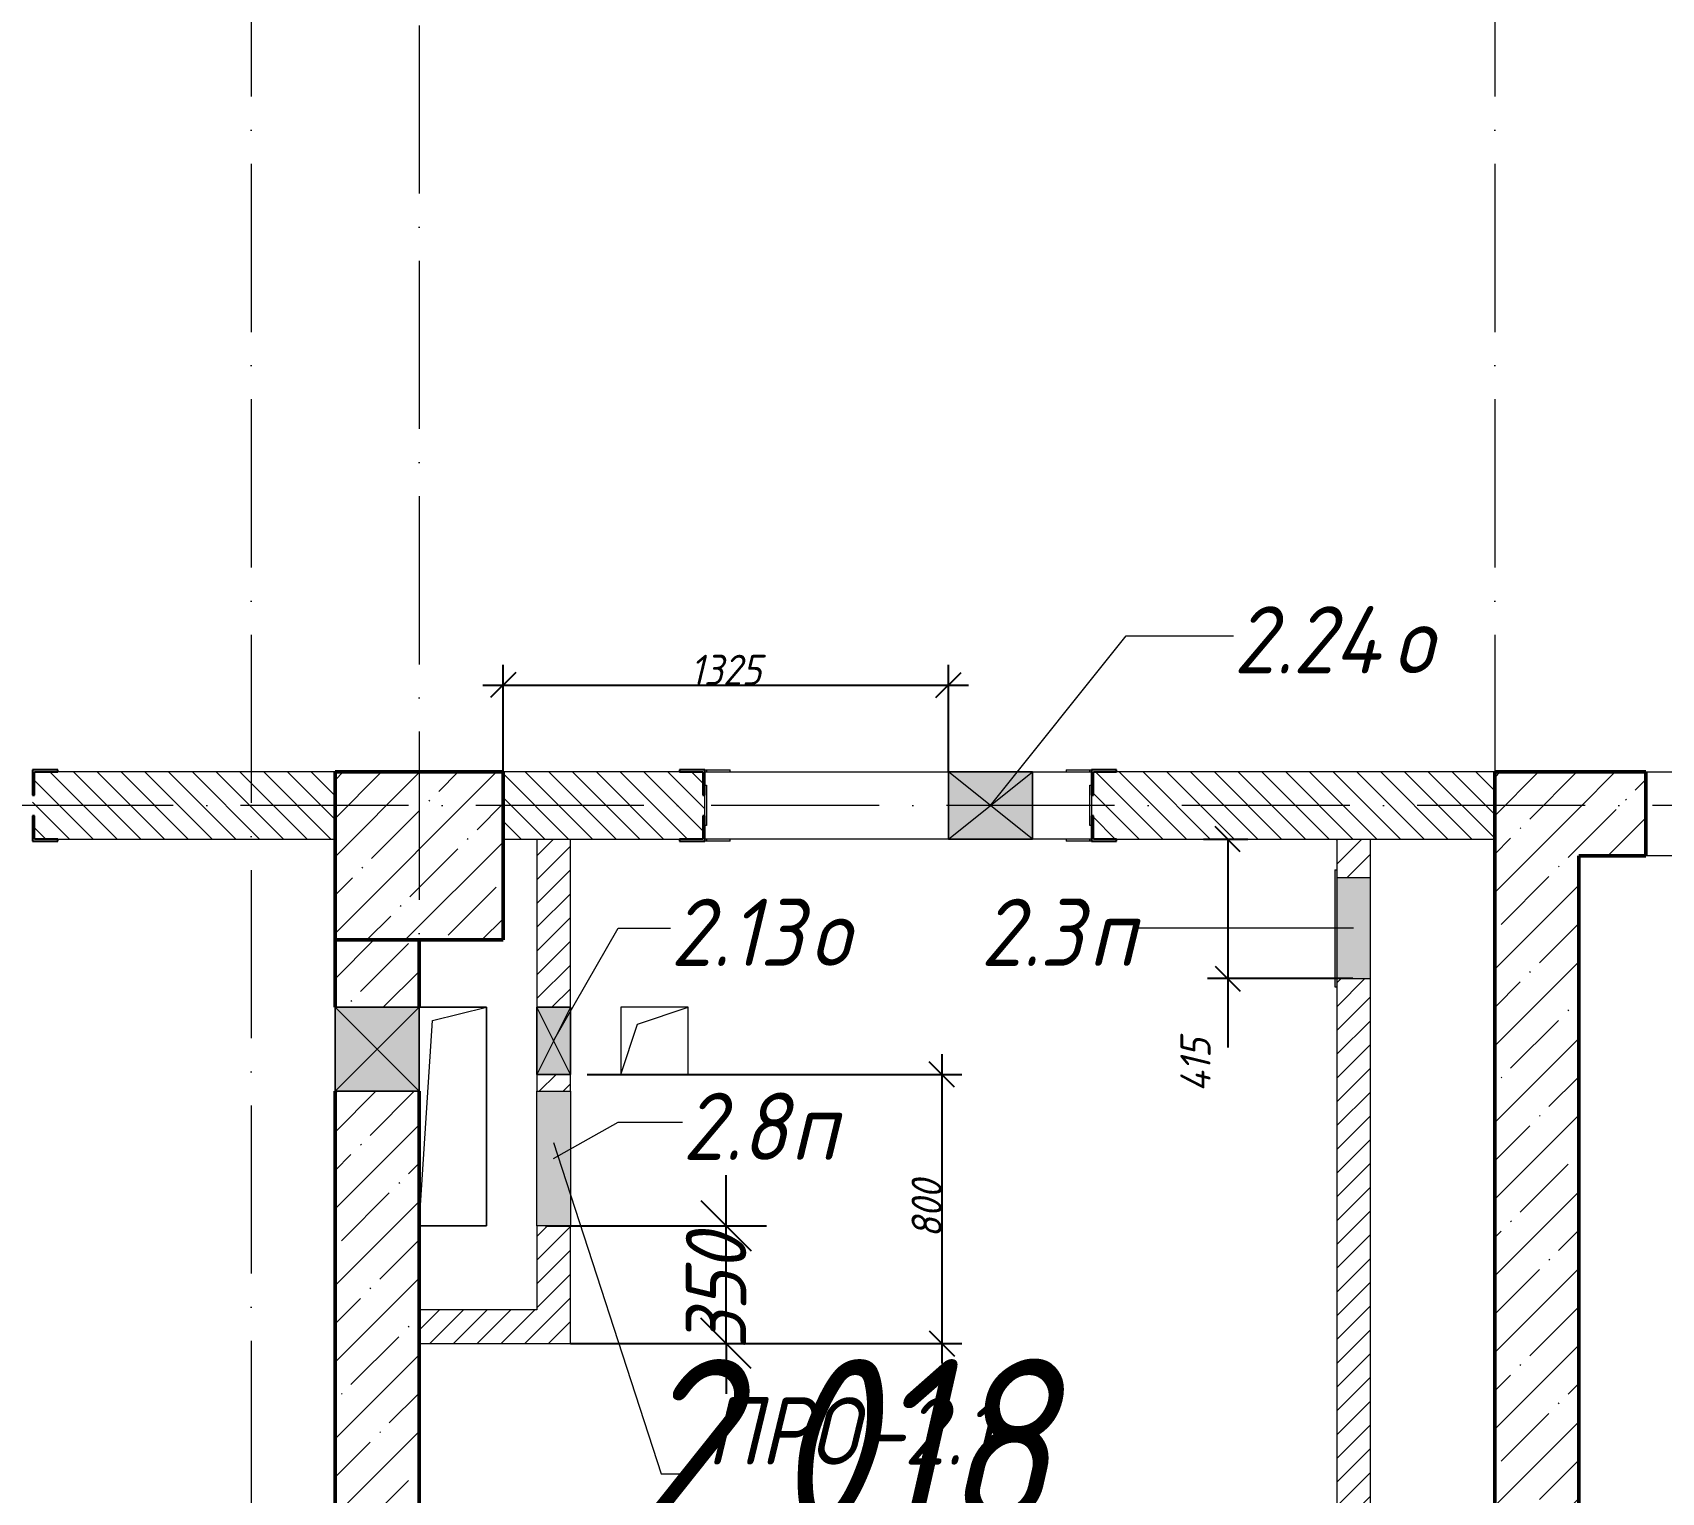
# Model space of a CAD drawing. Header units: millimetres. Extents: x -401725 to 250493, y 305116 to 802890.
# Drawn here: x 46691 to 51537, y 382943 to 387285 of the extents above; entities that cross this region are included whole.
import ezdxf

# ---------------------------------------------------------------- set-up
doc = ezdxf.new("R2010")
doc.units = ezdxf.units.MM
doc.linetypes.add('50_200_ШТРИХ_1Т_ш5_п1_п1_', pattern=[700, 500, -100, 0, -100])
for name, color, linetype, lineweight in [('A-____-____-DIMS', 7, 'Continuous', 9), ('A-DETL-GENF-OTLN', 7, 'Continuous', 9), ('A-FLOR-____-OTLN', 7, 'Continuous', 9), ('A-GENM-____-IDEN', 7, 'Continuous', 9), ('A-GENM-____-MCUT', 7, 'Continuous', 25), ('A-GENM-____-OTLN', 7, 'Continuous', 9), ('A-GENM-____-OTLN-1', 7, 'Continuous', 25), ('A-GLAZ-____-IDEN', 7, 'Continuous', 9), ('A-GLAZ-____-OTLN', 7, 'Continuous', 9), ('A-WALL-____-MCUT', 7, 'Continuous', 13), ('A-WALL-____-MCUT-2', 7, 'Continuous', 50), ('A-WALL-____-OTLN', 7, 'Continuous', 9), ('A-WALL-____-PATT-1', 7, 'Continuous', 9), ('A-WALL-FNSH-MCUT-1', 7, 'Continuous', 9), ('I-WALL-____-OTLN', 7, 'Continuous', 9), ('S-COLS-____-MCUT', 7, 'Continuous', 50), ('S-COLS-____-OTLN', 7, 'Continuous', 9), ('S-GRID-____-OTLN-1', 7, '50_200_ШТРИХ_1Т_ш5_п1_п1_', 9), ('Марки помещений', 7, 'Continuous', 9)]:
    doc.layers.add(name, color=color, linetype=linetype, lineweight=lineweight)
doc.layers.add('A-GLAZ-____-OTLN-1', color=7, linetype='Continuous', lineweight=9, true_color=0xc0c0c0)
doc.styles.add('ISOCPEUR_I_10', font='isocpeui.ttf', dxfattribs={"width": 0.9, "height": 180})
doc.styles.add('ISOCPEUR_I_11', font='isocpeui.ttf', dxfattribs={"width": 0.9, "height": 200})
doc.styles.add('ISOCPEUR_I_2', font='isocpeui.ttf', dxfattribs={"width": 0.85, "height": 2.3})
doc.styles.add('ISOCPEUR_I_7', font='isocpeui.ttf', dxfattribs={"width": 0.9, "height": 90})
doc.dimstyles.new('ISO-1_8_0_9К_СРЕДНИЙ_Кладочные_1', dxfattribs={"dimscale": 304.8, "dimtxt": 89.638306, "dimasz": 0.246063, "dimexe": 0.19685, "dimexo": 0, "dimgap": 0, "dimtad": 1, "dimdec": 3, "dimrnd": 0.001, "dimdsep": 46, "dimtxsty": 'ISOCPEUR_I_7', "dimblk1": 'OBLIQUE', "dimblk2": 'OBLIQUE', "dimsah": 1, "dimcen": 0.09, "dimdle": 0.19685, "dimazin": 0, "dimtfac": 1, "dimtdec": 4, "dimtix": 1, "dimtmove": 0, "dimatfit": 3, "dimfxl": 1, "dimtvp": 1, "dimtolj": 1, "dimtzin": 0, "dimarcsym": 2})
doc.dimstyles.new('ISO-1_8_0_9К_СРЕДНИЙ_Кладочные_2', dxfattribs={"dimscale": 304.8, "dimtxt": 89.638306, "dimasz": 0.246063, "dimexe": 0.19685, "dimexo": 0, "dimgap": 0, "dimtad": 1, "dimdec": 3, "dimrnd": 0.001, "dimdsep": 46, "dimtxsty": 'ISOCPEUR_I_7', "dimblk1": 'OBLIQUE', "dimblk2": 'OBLIQUE', "dimsah": 1, "dimcen": 0.09, "dimdle": 0.19685, "dimazin": 0, "dimtfac": 1, "dimtdec": 4, "dimtix": 1, "dimtmove": 1, "dimatfit": 3, "dimfxl": 1, "dimtvp": 1, "dimtolj": 1, "dimtzin": 0, "dimarcsym": 2})
doc.dimstyles.new('ISO-1_8_0_9К_СРЕДНИЙ_Кладочные_3', dxfattribs={"dimscale": 304.8, "dimtxt": 179.276612, "dimasz": 0.492126, "dimexe": 0.393701, "dimexo": 0, "dimgap": 0, "dimtad": 1, "dimdec": 3, "dimrnd": 0.001, "dimdsep": 46, "dimtxsty": 'ISOCPEUR_I_10', "dimblk1": 'OBLIQUE', "dimblk2": 'OBLIQUE', "dimsah": 1, "dimcen": 0.09, "dimdle": 0.393701, "dimazin": 0, "dimtfac": 1, "dimtdec": 4, "dimtix": 1, "dimtmove": 0, "dimatfit": 3, "dimfxl": 1, "dimtvp": 1, "dimtolj": 1, "dimtzin": 0, "dimarcsym": 2})
pattern_1 = [(135, (-15659.08, 321904.697), (-35.35534, -35.35534), [])]
pattern_2 = [(45, (-15659.08, 321904.7), (-114.04925, 114.04925), []), (45, (-15545.03, 321904.7), (-114.04925, 114.04925), [201.612, -40.322, 3.353, -36.97])]
pattern_3 = [(45, (-15659.08, 321904.697), (-35.35534, 35.35534), [])]

# ---------------------------------------------------------------- blocks, each defined once
blk = doc.blocks.new('BSC_Колонна _Прямоугольная - 500х500-V20-АР1_План отверстий 2 этажа в осях 1-64_Ю-ЯЯ')
at = {"layer": 'S-COLS-____-OTLN'}
h = blk.add_hatch(dxfattribs=at)
h.set_pattern_fill('FP_29', color=256, style=0, pattern_type=2)
h.set_pattern_definition([(45, (-63500, -62931.04), (-114.04925, 114.04925), []), (45, (-63385.95, -62931.04), (-114.04925, 114.04925), [201.613, -40.323, 3.353, -36.97])])
h.paths.add_polyline_path([(-250, -250), (250, -250), (250, 250), (-250, 250)], flags=0)
at = {"layer": 'S-COLS-____-MCUT'}
for p, q in [((250, 250), (-250, 250)), ((-250, 250), (-250, -250)), ((250, -250), (250, 250)), ((-250, -250), (250, -250))]:
    blk.add_line(p, q, dxfattribs=at)
blk = doc.blocks.new('154_Стойка_СКБ_Уголок - СМ-2180_200-28268025-АР1_План отверстий 2 этажа в осях 1-64_Ю-ЯЯ')
at = {"layer": 'A-GENM-____-MCUT'}
for p, q in [((125, 156), (125, 81)), ((200, 156), (125, 156)), ((131, 81), (131, 150)), ((131, 150), (200, 150)), ((200, 150), (200, 156)), ((125, 81), (131, 81)), ((131, 19), (125, 19)), ((125, 19), (125, -56)), ((131, -50), (131, 19)), ((125, -56), (200, -56)), ((200, -50), (131, -50)), ((200, -56), (200, -50))]:
    blk.add_line(p, q, dxfattribs=at)
blk = doc.blocks.new('Стойка_Влож_Полоса боковая - Полоса-28213942-АР1_План отверстий 2 этажа в осях 1-64_Ю-ЯЯ')
at = {"layer": 'A-GENM-____-OTLN'}
for p, q in [((-5, 60), (0, 60)), ((-5, -60), (-5, 60)), ((0, -60), (-5, -60))]:
    blk.add_line(p, q, dxfattribs=at)
blk = doc.blocks.new('Стойка_Влож_Уголок_Опорный - Уголок-28213941-АР1_План отверстий 2 этажа в осях 1-64_Ю-ЯЯ')
at = {"layer": 'A-GENM-____-OTLN'}
for p, q in [((-212, -6), (-212, 0)), ((0, 0), (0, -6)), ((-212, -75), (-212, -6)), ((-212, -6), (-206, -6)), ((-6, -6), (0, -6)), ((0, -6), (0, -75)), ((-212, -75), (-206, -75)), ((-6, -75), (0, -75))]:
    blk.add_line(p, q, dxfattribs=at)
blk = doc.blocks.new('Фахверк_СКБ_Уголок - 200_3960-28268576-АР1_План отверстий 2 этажа в осях 1-64_Ю-ЯЯ')
at = {"layer": 'A-GENM-____-MCUT'}
for p, q in [((200, 156), (125, 156)), ((125, 156), (125, 81)), ((131, 81), (131, 150)), ((131, 150), (200, 150)), ((200, 150), (200, 156)), ((125, 81), (131, 81)), ((131, 19), (125, 19)), ((125, 19), (125, -56)), ((131, -50), (131, 19)), ((125, -56), (200, -56)), ((200, -50), (131, -50)), ((200, -56), (200, -50))]:
    blk.add_line(p, q, dxfattribs=at)
blk = doc.blocks.new('AR_Отверстие Ниша - Лючок-32403372-АР1_План отверстий 2 этажа в осях 1-64_Ю-ЯЯ')
at = {"layer": 'A-GLAZ-____-OTLN'}
blk.add_hatch(color=256, dxfattribs=at).paths.add_polyline_path([(200, 50), (-200, 50), (-200, -50), (200, -50)], flags=0)
for p, q in [((-200, 50), (200, 50)), ((-200, -50), (-200, 50)), ((200, 50), (200, -50)), ((200, -50), (-200, -50))]:
    blk.add_line(p, q, dxfattribs=at)
blk = doc.blocks.new('AR_Отверстие Ниша - Лючок-32402810-АР1_План отверстий 2 этажа в осях 1-64_Ю-ЯЯ')
at = {"layer": 'A-GLAZ-____-OTLN'}
blk.add_hatch(color=256, dxfattribs=at).paths.add_polyline_path([(150, -50), (150, 50), (-150, 50), (-150, -50)], flags=0)
for p, q in [((150, 50), (-150, 50)), ((-150, 50), (-150, -50)), ((150, -50), (150, 50)), ((-150, -50), (150, -50))]:
    blk.add_line(p, q, dxfattribs=at)
blk = doc.blocks.new('Л_Общий_Лючок - Лючок-29778125-АР1_План отверстий 2 этажа в осях 1-64_Ю-ЯЯ')
at = {"layer": 'A-GLAZ-____-OTLN-1'}
blk.add_hatch(color=256, dxfattribs=at).paths.add_polyline_path([(-24, 0), (324, 0), (324, 6), (-24, 6)], flags=0)
at = {"layer": 'A-GLAZ-____-OTLN'}
for p, q in [((324, 6), (-24, 6)), ((-24, 6), (-24, 0)), ((324, 6), (324, 0))]:
    blk.add_line(p, q, dxfattribs=at)
blk = doc.blocks.new('AR_Отверстие прямоугольное _в стене_ - AR_Отверстие прямоугольное _в стене__ВК-32402728-АР1_План отверстий 2 этажа в осях 1-64_Ю-ЯЯ')
at = {"layer": 'A-GLAZ-____-OTLN'}
blk.add_hatch(color=256, dxfattribs=at).paths.add_polyline_path([(100, 50), (-100, 50), (-100, -50), (100, -50)], flags=0)
at = {"layer": 'A-DETL-GENF-OTLN'}
for p, q in [((-100, -50), (-100, 50)), ((-100, 50), (100, 50)), ((100, 50), (-100, -50)), ((-100, 50), (100, -50)), ((100, 50), (-100, 50)), ((-100, 50), (-100, -50)), ((100, 50), (100, -50)), ((100, -50), (100, 50)), ((100, -50), (-100, -50)), ((-100, -50), (100, -50))]:
    blk.add_line(p, q, dxfattribs=at)
blk = doc.blocks.new('AR_Отверстие прямоугольное _в плите_ - AR_Отверстие прямоугольное _в плите_-30459207-АР1_План отверстий 2 этажа в осях 1-64_Ю-ЯЯ')
at = {"layer": 'A-GENM-____-OTLN'}
for p, q in [((100, 100), (-100, 100)), ((-100, 100), (-100, -100)), ((-50, 50), (100, 100)), ((100, -100), (100, 100)), ((-100, -100), (-50, 50)), ((-100, -100), (100, -100))]:
    blk.add_line(p, q, dxfattribs=at)
blk = doc.blocks.new('AR_Отверстие прямоугольное _в плите_ - AR_Отверстие прямоугольное _в плите_-30459250-АР1_План отверстий 2 этажа в осях 1-64_Ю-ЯЯ')
at = {"layer": 'A-GENM-____-OTLN'}
for p, q in [((100, 325), (-100, 325)), ((-60, 285), (100, 325)), ((100, -325), (100, 325)), ((-100, -325), (-60, 285)), ((-100, -325), (100, -325))]:
    blk.add_line(p, q, dxfattribs=at)
blk = doc.blocks.new('AR_Отверстие прямоугольное _в стене__БезПР - AR_Отверстие прямоугольное _в стене__БезПР-30458034-АР1_План отверстий 2 этажа в осях 1-64_Ю-ЯЯ')
at = {"layer": 'A-GLAZ-____-OTLN-1'}
blk.add_hatch(color=256, dxfattribs=at).paths.add_polyline_path([(125, -125), (125, 125), (-125, 125), (-125, -125)], flags=0)
at = {"layer": 'A-DETL-GENF-OTLN'}
for p, q in [((-125, -125), (-125, 125)), ((-125, 125), (125, 125)), ((125, 125), (-125, -125)), ((-125, 125), (125, -125)), ((125, 125), (-125, 125)), ((-125, 125), (-125, -125)), ((125, 125), (125, -125)), ((125, -125), (125, 125)), ((125, -125), (-125, -125)), ((-125, -125), (125, -125))]:
    blk.add_line(p, q, dxfattribs=at)
blk = doc.blocks.new('AR_Отверстие прямоугольное _в стене__БезПР - AR_Отверстие прямоугольное _в стене__БезПР-36427681-АР1_План отверстий 2 этажа в осях 1-64_Ю-ЯЯ')
at = {"layer": 'A-GLAZ-____-OTLN'}
blk.add_hatch(color=256, dxfattribs=at).paths.add_polyline_path([(125, 100), (-125, 100), (-125, -100), (125, -100)], flags=0)
at = {"layer": 'A-DETL-GENF-OTLN'}
for p, q in [((-125, -100), (-125, 100)), ((-125, 100), (125, 100)), ((125, 100), (-125, -100)), ((-125, 100), (125, -100)), ((125, 100), (-125, 100)), ((-125, 100), (-125, -100)), ((125, 100), (125, -100)), ((125, -100), (125, 100)), ((125, -100), (-125, -100)), ((-125, -100), (125, -100))]:
    blk.add_line(p, q, dxfattribs=at)
at = {"layer": 'A-GLAZ-____-OTLN'}
blk.add_line((125, 100), (-125, 100), dxfattribs=at)
blk = doc.blocks.new('_Oblique')
at = {"color": 0, "linetype": 'ByBlock', "lineweight": -2}
blk.add_line((-0.5, -0.5), (0.5, 0.5), dxfattribs=at)
blk = doc.blocks.new('*D9010')
at = {"layer": 'A-____-____-DIMS', "color": 0, "lineweight": -2, "transparency": 16777216}
for p, q in [((48754.3, 383735.7), (48754.3, 383885.7)), ((48216.5, 383735.7), (48874.3, 383735.7)), ((48754.3, 383385.7), (48754.3, 383735.7)), ((48290.9, 383385.7), (48874.3, 383385.7)), ((48754.3, 383385.7), (48754.3, 383235.7))]:
    blk.add_line(p, q, dxfattribs=at)
at = {"layer": 'Defpoints', "color": 0, "transparency": 16777216}
for p in [(48216.5, 383735.7), (48754.3, 383735.7), (48290.9, 383385.7)]:
    blk.add_point(p, dxfattribs=at)
at = {"layer": 'A-____-____-DIMS', "color": 0, "lineweight": -2, "transparency": 16777216, "xscale": 150, "yscale": 150, "zscale": 150}
for p, rotation in [((48754.3, 383735.7), 270), ((48754.3, 383385.7), 90)]:
    blk.add_blockref('_Oblique', p, dxfattribs=dict(at, rotation=rotation))
at = {"layer": 'A-____-____-DIMS', "color": 0, "transparency": 16777216, "insert": (48634.3, 383367.8), "char_height": 180, "width": 409.578, "attachment_point": 1, "rotation": 90, "line_spacing_factor": 1.149209, "style": 'ISOCPEUR_I_10'}
blk.add_mtext('\\A1;350', dxfattribs=at)
blk = doc.blocks.new('*D8951')
at = {"layer": 'A-____-____-DIMS', "color": 0, "lineweight": -2, "transparency": 16777216}
for p, q in [((50174.8, 384885.7), (50306.5, 384885.7)), ((50246.5, 384885.7), (50246.5, 384410.7)), ((50618.4, 384470.7), (50186.5, 384470.7)), ((50246.5, 384470.7), (50246.5, 384265.7))]:
    blk.add_line(p, q, dxfattribs=at)
at = {"layer": 'Defpoints', "color": 0, "transparency": 16777216}
for p in [(50174.8, 384885.7), (50246.5, 384885.7), (50618.4, 384470.7)]:
    blk.add_point(p, dxfattribs=at)
at = {"layer": 'A-____-____-DIMS', "color": 0, "lineweight": -2, "transparency": 16777216, "xscale": 75, "yscale": 75, "zscale": 75}
for p, rotation in [((50246.5, 384885.7), 90), ((50246.5, 384470.7), 270)]:
    blk.add_blockref('_Oblique', p, dxfattribs=dict(at, rotation=rotation))
at = {"layer": 'A-____-____-DIMS', "color": 0, "transparency": 16777216, "insert": (50105.7, 384133.3), "char_height": 90, "width": 384.755, "attachment_point": 1, "rotation": 90, "line_spacing_factor": 1.149209, "style": 'ISOCPEUR_I_7'}
blk.add_mtext('\\A1;415', dxfattribs=at)
blk = doc.blocks.new('*D8953')
at = {"layer": 'A-____-____-DIMS', "color": 0, "lineweight": -2, "transparency": 16777216}
for p, q in [((49396, 384245.7), (49396, 383325.7)), ((48340.9, 384185.7), (49456, 384185.7)), ((48290.9, 383385.7), (49456, 383385.7))]:
    blk.add_line(p, q, dxfattribs=at)
at = {"layer": 'Defpoints', "color": 0, "transparency": 16777216}
for p in [(48340.9, 384185.7), (48290.9, 383385.7), (49396, 383385.7)]:
    blk.add_point(p, dxfattribs=at)
at = {"layer": 'A-____-____-DIMS', "color": 0, "lineweight": -2, "transparency": 16777216, "xscale": 75, "yscale": 75, "zscale": 75}
for p, rotation in [((49396, 384185.7), 90), ((49396, 383385.7), 270)]:
    blk.add_blockref('_Oblique', p, dxfattribs=dict(at, rotation=rotation))
at = {"layer": 'A-____-____-DIMS', "color": 0, "transparency": 16777216, "insert": (49351, 383785.7), "char_height": 90, "width": 409.578, "attachment_point": 5, "rotation": 90, "style": 'ISOCPEUR_I_7'}
blk.add_mtext('\\A1;800', dxfattribs=at)
blk = doc.blocks.new('*D8912')
at = {"layer": 'A-____-____-DIMS', "color": 0, "lineweight": -2, "transparency": 16777216}
for p, q in [((48090.9, 385085.7), (48090.9, 385404)), ((49415.9, 385085.7), (49415.9, 385404)), ((48030.9, 385344), (49475.9, 385344))]:
    blk.add_line(p, q, dxfattribs=at)
at = {"layer": 'Defpoints', "color": 0, "transparency": 16777216}
for p in [(49415.9, 385344), (48090.9, 385085.7), (49415.9, 385085.7)]:
    blk.add_point(p, dxfattribs=at)
at = {"layer": 'A-____-____-DIMS', "color": 0, "lineweight": -2, "transparency": 16777216, "xscale": 75, "yscale": 75, "zscale": 75, "rotation": 180}
blk.add_blockref('_Oblique', (48090.9, 385344), dxfattribs=at)
at = {"layer": 'A-____-____-DIMS', "color": 0, "lineweight": -2, "transparency": 16777216, "xscale": 75, "yscale": 75, "zscale": 75}
blk.add_blockref('_Oblique', (49415.9, 385344), dxfattribs=at)
at = {"layer": 'A-____-____-DIMS', "color": 0, "transparency": 16777216, "insert": (48753.4, 385389), "char_height": 90, "width": 504.733, "attachment_point": 5, "style": 'ISOCPEUR_I_7'}
blk.add_mtext('\\A1;1325', dxfattribs=at)

msp = doc.modelspace()

# ---------------------------------------------------------------- hatches: boundary and pattern name
at = {"layer": 'A-WALL-____-PATT-1'}
h = msp.add_hatch(dxfattribs=at)
h.set_pattern_fill('FP_6', color=256, style=0, pattern_type=2)
h.set_pattern_definition(pattern_1)
h.paths.add_polyline_path([(47590.9187, 384885.7392), (47590.9187, 385085.7392), (46696.9187, 385085.7392), (46696.9187, 385016.7392), (46690.9187, 385016.7392), (46690.9187, 384954.7392), (46696.9187, 384954.7392), (46696.9187, 384885.7392), (46896.9187, 384885.7392)], flags=0)
h.paths.add_polyline_path([(44815.9187, 384885.7392), (44884.9187, 384885.7392), (44884.9187, 384954.7392), (44890.9187, 384954.7392), (44890.9187, 385016.7392), (44884.9187, 385016.7392), (44884.9187, 385085.7392), (43090.9187, 385085.7392), (43090.9187, 384885.7392), (44420.7603, 384885.7392)], flags=0)
h.paths.add_polyline_path([(42090.9187, 384885.7392), (42590.9187, 384885.7392), (42590.9187, 385085.7392), (42090.9187, 385085.7392)], flags=0)
h = msp.add_hatch(dxfattribs=at)
h.set_pattern_fill('FP_6', color=256, style=0, pattern_type=2)
h.set_pattern_definition(pattern_1)
h.paths.add_polyline_path([(49846.9187, 384885.7392), (51040.9187, 384885.7392), (51040.9187, 385085.7392), (49846.9187, 385085.7392), (49846.9187, 385016.7392), (49840.9187, 385016.7392), (49840.9187, 384954.7392), (49846.9187, 384954.7392), (49846.9187, 384886.7392)], flags=0)
h.paths.add_polyline_path([(48090.9187, 384885.7392), (48684.9187, 384885.7392), (48684.9187, 384954.7392), (48690.9187, 384954.7392), (48690.9187, 385016.7392), (48684.9187, 385016.7392), (48684.9187, 385085.7392), (48090.9187, 385085.7392)], flags=0)
h = msp.add_hatch(dxfattribs=at)
h.set_pattern_fill('FP_13', color=256, style=0, pattern_type=2)
h.set_pattern_definition(pattern_2)
h.paths.add_polyline_path([(51040.9187, 377585.7392), (51290.9187, 377585.7392), (51290.9187, 385085.7392), (51040.9187, 385085.7392), (51040.9187, 379129.289)], flags=0)
h = msp.add_hatch(dxfattribs=at)
h.set_pattern_fill('FP_13', color=256, style=0, pattern_type=2)
h.set_pattern_definition(pattern_2)
h.paths.add_polyline_path([(53590.9187, 384835.7392), (53590.9187, 385085.7392), (53090.9187, 385085.7392), (53090.9187, 384835.7392)], flags=0)
h.paths.add_polyline_path([(51490.763, 384835.7392), (51490.9187, 384835.7392), (51490.763, 385085.7392), (51290.9187, 385085.7392), (51290.9187, 384835.7392)], flags=0)
h = msp.add_hatch(dxfattribs=at)
h.set_pattern_fill('FP_5', color=256, style=0, pattern_type=2)
h.set_pattern_definition(pattern_3)
h.paths.add_polyline_path([(48290.9187, 383485.7392), (48290.9187, 383735.7392), (48190.9187, 383735.7392), (48190.9187, 383485.7392)], flags=0)
h.paths.add_polyline_path([(48190.9187, 384135.7392), (48290.9187, 384135.7392), (48290.9187, 384185.7392), (48190.9187, 384185.7392)], flags=0)
h.paths.add_polyline_path([(48190.9187, 384385.7392), (48290.9187, 384385.7392), (48290.9187, 384885.7392), (48190.9187, 384885.7392)], flags=0)
h = msp.add_hatch(dxfattribs=at)
h.set_pattern_fill('FP_5', color=256, style=0, pattern_type=2)
h.set_pattern_definition(pattern_3)
h.paths.add_polyline_path([(50570.9187, 377335.7392), (50670.9187, 377335.7392), (50670.9187, 377435.7392), (50570.9187, 377435.7392)], flags=0)
h.paths.add_polyline_path([(50663.1517, 377735.7392), (50670.9187, 377735.7392), (50670.9187, 379265.7392), (50570.9187, 379265.7392), (50570.9187, 377735.7392)], flags=0)
h.paths.add_polyline_path([(50629.5595, 379465.7392), (50670.9187, 379465.7392), (50670.9187, 379885.7392), (50667.9187, 379885.7392), (50667.9187, 379932.7392), (50573.9187, 379932.7392), (50573.9187, 379885.7392), (50570.9187, 379885.7392), (50570.9187, 379465.7392), (50573.9187, 379465.7392)], flags=0)
h.paths.add_polyline_path([(50670.9187, 379935.7392), (50670.9187, 380925.7392), (50570.9187, 380925.7392), (50570.9187, 379935.7392), (50667.9187, 379935.7392)], flags=0)
h.paths.add_polyline_path([(50593.443, 381325.7392), (50670.9187, 381325.7392), (50670.9187, 381755.7392), (50570.9187, 381755.7392), (50570.9187, 381325.7392)], flags=0)
h.paths.add_polyline_path([(50670.9187, 382255.7392), (50670.9187, 384470.7392), (50570.9187, 384470.7392), (50570.9187, 382255.7392), (50575.3847, 382255.7392)], flags=0)
h.paths.add_polyline_path([(50670.9187, 384770.7392), (50670.9187, 384885.7392), (50570.9187, 384885.7392), (50570.9187, 384770.7392), (50666.127, 384770.7392)], flags=0)
h = msp.add_hatch(dxfattribs=at)
h.set_pattern_fill('FP_13', color=256, style=0, pattern_type=2)
h.set_pattern_definition(pattern_2)
h.paths.add_polyline_path([(47840.9187, 377585.7392), (47840.9187, 384135.7392), (47590.9187, 384135.7392), (47590.9187, 377585.7392)], flags=0)
h.paths.add_polyline_path([(47632.5854, 384385.7392), (47840.9187, 384385.7392), (47840.9187, 384585.7392), (47590.9187, 384585.7392), (47590.9187, 384385.7392)], flags=0)
h = msp.add_hatch(dxfattribs=at)
h.set_pattern_fill('FP_5', color=256, style=0, pattern_type=2)
h.set_pattern_definition(pattern_3)
h.paths.add_polyline_path([(47840.9187, 383385.7392), (48290.9187, 383385.7392), (48290.9187, 383485.7392), (47840.9187, 383485.7392)], flags=0)

# ---------------------------------------------------------------- linework, layer by layer
at = {"layer": 'A-FLOR-____-OTLN'}
for p, q in [((47840.9187, 384385.7392), (48040.9187, 384385.7392)), ((48040.9187, 384385.7392), (48040.9187, 383735.7392)), ((48040.9187, 383735.7392), (47840.9187, 383735.7392))]:
    msp.add_line(p, q, dxfattribs=at)
at = {"layer": 'A-GENM-____-IDEN'}
for p, q in [((48240.9187, 383982.956), (48561.2475, 382997.9641)), ((48561.2475, 382997.9641), (48648.7174, 382997.9641))]:
    msp.add_line(p, q, dxfattribs=at)
at = {"layer": 'A-GLAZ-____-IDEN'}
for p, q in [((49540.9187, 384985.7392), (49944.9734, 385490.7069)), ((49944.9734, 385490.7069), (50263.8801, 385490.7069)), ((48240.9187, 384285.7392), (48432.7019, 384620.7392)), ((48432.7019, 384620.7392), (48588.9351, 384620.7392)), ((50620.9187, 384620.7392), (49975.5164, 384620.7392)), ((48240.9187, 383935.7392), (48432.7019, 384043.8133)), ((48432.7019, 384043.8133), (48624.4851, 384043.8133))]:
    msp.add_line(p, q, dxfattribs=at)
at = {"layer": 'A-WALL-____-MCUT'}
for p, q in [((47590.9187, 385085.7392), (46765.9187, 385085.7392)), ((48615.9187, 385085.7392), (48090.9187, 385085.7392)), ((51040.9187, 385085.7392), (49915.9187, 385085.7392)), ((48690.9187, 384954.7392), (48690.9187, 385016.7392)), ((49840.9187, 385016.7392), (49840.9187, 384954.7392)), ((46765.9187, 384885.7392), (47590.9187, 384885.7392)), ((48090.9187, 384885.7392), (48615.9187, 384885.7392)), ((49915.9187, 384885.7392), (51040.9187, 384885.7392))]:
    msp.add_line(p, q, dxfattribs=at)
at = {"layer": 'A-WALL-____-MCUT-2'}
for p, q in [((51490.9187, 385085.7392), (51040.9187, 385085.7392)), ((51040.9187, 385085.7392), (51040.9187, 377585.7392)), ((51490.9187, 384835.7392), (51490.9187, 385085.7392)), ((51290.9187, 377585.7392), (51290.9187, 384835.7392)), ((51290.9187, 384835.7392), (51490.9187, 384835.7392)), ((47590.9187, 384585.7392), (47590.9187, 384385.7392)), ((47840.9187, 384385.7392), (47840.9187, 384585.7392)), ((47590.9187, 384135.7392), (47590.9187, 377585.7392)), ((47840.9187, 377585.7392), (47840.9187, 384135.7392))]:
    msp.add_line(p, q, dxfattribs=at)
at = {"layer": 'A-WALL-____-OTLN'}
for p, q in [((51490.9187, 385085.7392), (53090.9187, 385085.7392)), ((53090.9187, 384835.7392), (51490.9187, 384835.7392))]:
    msp.add_line(p, q, dxfattribs=at)
at = {"layer": 'A-WALL-FNSH-MCUT-1'}
for p, q in [((48190.9187, 384885.7392), (48190.9187, 384385.7392)), ((48290.9187, 384385.7392), (48290.9187, 384885.7392)), ((50570.9187, 384885.7392), (50570.9187, 384770.7392)), ((50670.9187, 384770.7392), (50670.9187, 384885.7392)), ((50570.9187, 384470.7392), (50570.9187, 382585.7392)), ((50670.9187, 382255.7392), (50670.9187, 384470.7392)), ((48190.9187, 384185.7392), (48190.9187, 384135.7392)), ((48290.9187, 384135.7392), (48290.9187, 384185.7392)), ((48190.9187, 383735.7392), (48190.9187, 383485.7392)), ((48290.9187, 383385.7392), (48290.9187, 383735.7392)), ((48190.9187, 383485.7392), (47840.9187, 383485.7392)), ((47840.9187, 383385.7392), (48290.9187, 383385.7392))]:
    msp.add_line(p, q, dxfattribs=at)
at = {"layer": 'I-WALL-____-OTLN'}
for p, q in [((48690.9187, 385085.7392), (49415.9187, 385085.7392)), ((49665.9187, 385085.7392), (49840.9187, 385085.7392)), ((49415.9187, 384885.7392), (48690.9187, 384885.7392)), ((49840.9187, 384885.7392), (49665.9187, 384885.7392))]:
    msp.add_line(p, q, dxfattribs=at)
at = {"layer": 'S-GRID-____-OTLN-1'}
for p, q in [((47340.9187, 412797.5486), (47340.9187, 374796.285)), ((51040.9187, 412797.5486), (51040.9187, 374796.285)), ((47840.9187, 412509.2909), (47840.9187, 374937.4037)), ((88415.3253, 384985.7392), (-20327.8515, 384985.7392))]:
    msp.add_line(p, q, dxfattribs=at)

# ---------------------------------------------------------------- block references
at = {"layer": 'A-GENM-____-OTLN'}
for name, p, rotation in [('Стойка_Влож_Уголок_Опорный - Уголок-28213941-АР1_План отверстий 2 этажа в осях 1-64_Ю-ЯЯ', (48690.9187, 385091.7392), 89.99999999999955), ('Стойка_Влож_Уголок_Опорный - Уголок-28213941-АР1_План отверстий 2 этажа в осях 1-64_Ю-ЯЯ', (49840.9187, 384879.7392), 269.9999999999995), ('Стойка_Влож_Полоса боковая - Полоса-28213942-АР1_План отверстий 2 этажа в осях 1-64_Ю-ЯЯ', (48690.9187, 384985.7392), 180)]:
    msp.add_blockref(name, p, dxfattribs=dict(at, rotation=rotation))
for name, p in [('Стойка_Влож_Полоса боковая - Полоса-28213942-АР1_План отверстий 2 этажа в осях 1-64_Ю-ЯЯ', (49840.9187, 384985.7392)), ('AR_Отверстие прямоугольное _в плите_ - AR_Отверстие прямоугольное _в плите_-30459250-АР1_План отверстий 2 этажа в осях 1-64_Ю-ЯЯ', (47940.9187, 384060.7392)), ('AR_Отверстие прямоугольное _в плите_ - AR_Отверстие прямоугольное _в плите_-30459207-АР1_План отверстий 2 этажа в осях 1-64_Ю-ЯЯ', (48540.9187, 384285.7392))]:
    msp.add_blockref(name, p, dxfattribs=at)
at = {"layer": 'A-GENM-____-OTLN-1'}
for name, p in [('Фахверк_СКБ_Уголок - 200_3960-28268576-АР1_План отверстий 2 этажа в осях 1-64_Ю-ЯЯ', (46565.9187, 384935.7392)), ('154_Стойка_СКБ_Уголок - СМ-2180_200-28268025-АР1_План отверстий 2 этажа в осях 1-64_Ю-ЯЯ', (49715.9187, 384935.7392))]:
    msp.add_blockref(name, p, dxfattribs=at)
at = {"layer": 'A-GENM-____-OTLN-1', "rotation": 180}
msp.add_blockref('154_Стойка_СКБ_Уголок - СМ-2180_200-28268025-АР1_План отверстий 2 этажа в осях 1-64_Ю-ЯЯ', (48815.9187, 385035.7392), dxfattribs=at)
at = {"layer": 'A-GLAZ-____-OTLN'}
for name, p, rotation in [('AR_Отверстие прямоугольное _в стене__БезПР - AR_Отверстие прямоугольное _в стене__БезПР-36427681-АР1_План отверстий 2 этажа в осях 1-64_Ю-ЯЯ', (49540.9187, 384985.7392), 180), ('Л_Общий_Лючок - Лючок-29778125-АР1_План отверстий 2 этажа в осях 1-64_Ю-ЯЯ', (50570.9187, 384470.7392), 90.00000000000006), ('AR_Отверстие Ниша - Лючок-32402810-АР1_План отверстий 2 этажа в осях 1-64_Ю-ЯЯ', (50620.9187, 384620.7392), 270.0000000000001), ('AR_Отверстие прямоугольное _в стене__БезПР - AR_Отверстие прямоугольное _в стене__БезПР-30458034-АР1_План отверстий 2 этажа в осях 1-64_Ю-ЯЯ', (47715.9187, 384260.7392), 269.9999999999999), ('AR_Отверстие прямоугольное _в стене_ - AR_Отверстие прямоугольное _в стене__ВК-32402728-АР1_План отверстий 2 этажа в осях 1-64_Ю-ЯЯ', (48240.9187, 384285.7392), 270), ('AR_Отверстие Ниша - Лючок-32403372-АР1_План отверстий 2 этажа в осях 1-64_Ю-ЯЯ', (48240.9187, 383935.7392), 270)]:
    msp.add_blockref(name, p, dxfattribs=dict(at, rotation=rotation))
at = {"layer": 'S-COLS-____-OTLN'}
msp.add_blockref('BSC_Колонна _Прямоугольная - 500х500-V20-АР1_План отверстий 2 этажа в осях 1-64_Ю-ЯЯ', (47840.9187, 384835.7392), dxfattribs=at)

# ---------------------------------------------------------------- texts
at = {"layer": 'A-GENM-____-IDEN', "char_height": 200, "attachment_point": 1, "style": 'ISOCPEUR_I_11'}
for s, insert, width in [('ПРО', (48695.8608, 383225.0802), 562.784625), ('-2.1', (49160.2045, 383225.0802), 505.063125)]:
    msp.add_mtext(s, dxfattribs=dict(at, insert=insert, width=width))
at = {"layer": 'A-GLAZ-____-IDEN', "char_height": 200, "attachment_point": 1, "style": 'ISOCPEUR_I_11'}
for s, insert, width in [('2.24', (50263.8801, 385578.3215), 577.215), ('\\fISOCPEUR|b0|i1|c204|p34|;\\W.9;о', (50740.1301, 385578.3215), 158.734125), ('2.13', (48588.9351, 384708.3538), 505.063125), ('2.3', (49511.4671, 384708.3538), 389.620125), ('\\fISOCPEUR|b0|i1|c204|p34|;\\W.9;о', (49005.6539, 384708.3538), 158.734125), ('\\fISOCPEUR|b0|i1|c204|p34|;\\W.9;п', (49832.9358, 384708.3538), 158.734125), ('2.8', (48624.4851, 384131.4279), 389.620125), ('\\fISOCPEUR|b0|i1|c204|p34|;\\W.9;п', (48945.9539, 384131.4279), 158.734125)]:
    msp.add_mtext(s, dxfattribs=dict(at, insert=insert, width=width))
at = {"layer": 'Марки помещений', "insert": (48475.0736, 383339.1755), "char_height": 500, "width": 737.5525, "attachment_point": 1, "style": 'ISOCPEUR_I_2'}
msp.add_mtext('2.018', dxfattribs=at)

# ---------------------------------------------------------------- dimensions: what is measured, and where the dimension line sits
at = {"layer": 'A-____-____-DIMS'}
dim = msp.add_linear_dim(base=(49415.9187, 385344.0455), p1=(48090.9187, 385085.7392), p2=(49415.9187, 385085.7392), dimstyle='ISO-1_8_0_9К_СРЕДНИЙ_Кладочные_2', override={"dimpost": '<>', "dimfxl": 1325}, dxfattribs=at)
dim.commit()
dim.dimension.update_dxf_attribs({"geometry": '*D8912', "text_midpoint": (48753.4187, 385389.0455)})
for base, p1, p2, dimstyle, override, picture, middle in [((50246.4611, 384885.7392), (50618.4301, 384470.7392), (50174.7719, 384885.7392), 'ISO-1_8_0_9К_СРЕДНИЙ_Кладочные_1', {"dimpost": '<>', "dimfxl": 607.501139}, '*D8951', (50165.6759, 384265.7154)), ((48754.3452, 383735.7392), (48290.9187, 383385.7392), (48216.5046, 383735.7392), 'ISO-1_8_0_9К_СРЕДНИЙ_Кладочные_3', {"dimpost": '<>', "dimfxl": 357.82322}, '*D9010', (48754.3452, 383572.5494))]:
    dim = msp.add_linear_dim(base=base, p1=p1, p2=p2, angle=90, dimstyle=dimstyle, override=override, dxfattribs=at)
    dim.commit()
    dim.dimension.update_dxf_attribs({"geometry": picture, "text_midpoint": middle, "dimtype": 160, "text_rotation": 90})
dim = msp.add_linear_dim(base=(49395.9606, 383385.7392), p1=(48340.9187, 384185.7392), p2=(48290.9187, 383385.7392), angle=90, dimstyle='ISO-1_8_0_9К_СРЕДНИЙ_Кладочные_2', override={"dimpost": '<>', "dimfxl": 801.560977}, dxfattribs=at)
dim.commit()
dim.dimension.update_dxf_attribs({"geometry": '*D8953', "text_midpoint": (49350.9606, 383785.7392)})

doc.saveas('drawing.dxf')
